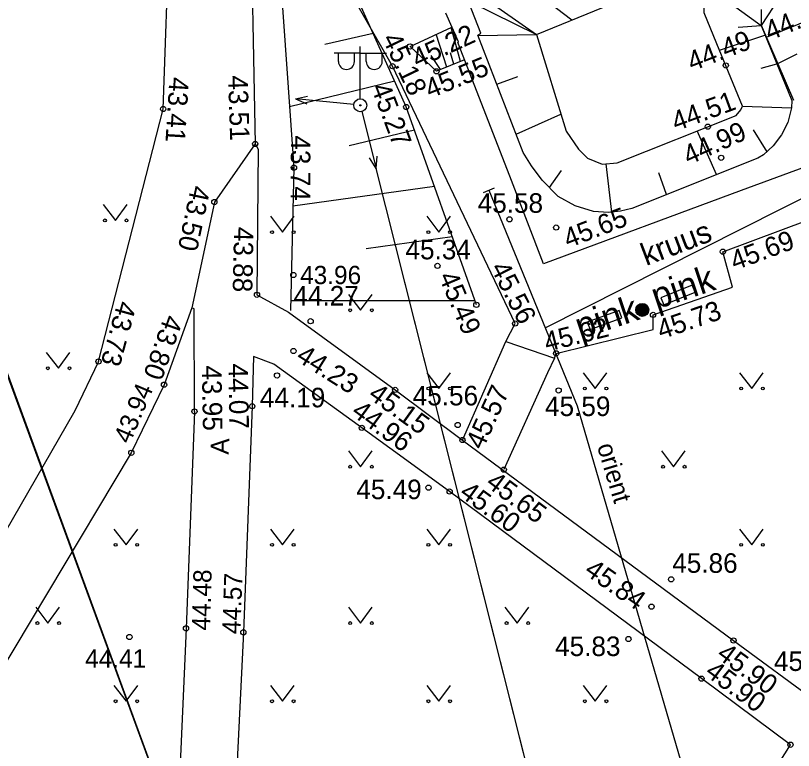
# Model space of a CAD drawing. Extents: x 641898 to 642152, y 6456148 to 6456452.
# Drawn here: x 641983.76 to 642013.6, y 6456262.11 to 6456290.31 of the extents above; entities that cross this region are included whole.
import ezdxf

# ---------------------------------------------------------------- set-up
doc = ezdxf.new("R2010")
doc.units = 0
for name, color, linetype in [('ABIJOONIS', 7, 'Continuous'), ('HALJASTUS', 7, 'Continuous'), ('HOONE', 7, 'Continuous'), ('KORGUS', 7, 'Continuous'), ('KTRASS', 7, 'Continuous'), ('MPOHULIIN', 7, 'Continuous'), ('PIIR', 7, 'Continuous'), ('POST', 7, 'Continuous'), ('RAJATIS', 7, 'Continuous'), ('RELJEEF', 7, 'Continuous'), ('TEE', 7, 'Continuous'), ('VTRASS', 7, 'Continuous')]:
    doc.layers.add(name, color=color, linetype=linetype)

msp = doc.modelspace()

# ---------------------------------------------------------------- linework, layer by layer
at = {"layer": 'HALJASTUS'}
for p, q in [((641987.128, 6456283.056), (641987.591, 6456282.45)), ((641987.591, 6456282.45), (641988.037, 6456283.056)), ((641993.537, 6456282.607), (641994, 6456282)), ((641994, 6456282), (641994.446, 6456282.607)), ((641999.537, 6456282.607), (642000, 6456282)), ((641999.537, 6456282.607), (642000, 6456282)), ((642000, 6456282), (642000.446, 6456282.607)), ((642000, 6456282), (642000.446, 6456282.607)), ((641996.537, 6456279.607), (641997, 6456279)), ((641997, 6456279), (641997.446, 6456279.607)), ((641984.939, 6456277.383), (641985.402, 6456276.776)), ((641985.402, 6456276.776), (641985.848, 6456277.383)), ((641999.537, 6456276.607), (642000, 6456276)), ((641999.537, 6456276.607), (642000, 6456276)), ((641999.537, 6456276.607), (642000, 6456276)), ((642000, 6456276), (642000.446, 6456276.607)), ((642000, 6456276), (642000.446, 6456276.607)), ((642000, 6456276), (642000.446, 6456276.607)), ((642005.537, 6456276.607), (642006, 6456276)), ((642006, 6456276), (642006.446, 6456276.607)), ((642011.537, 6456276.607), (642012, 6456276)), ((642012, 6456276), (642012.446, 6456276.607)), ((641996.537, 6456273.607), (641997, 6456273)), ((641997, 6456273), (641997.446, 6456273.607)), ((642008.537, 6456273.607), (642009, 6456273)), ((642009, 6456273), (642009.446, 6456273.607)), ((641987.537, 6456270.607), (641988, 6456270)), ((641988, 6456270), (641988.446, 6456270.607)), ((641993.537, 6456270.607), (641994, 6456270)), ((641994, 6456270), (641994.446, 6456270.607)), ((641999.537, 6456270.607), (642000, 6456270)), ((641999.537, 6456270.607), (642000, 6456270)), ((641999.537, 6456270.607), (642000, 6456270)), ((642000, 6456270), (642000.446, 6456270.607)), ((642000, 6456270), (642000.446, 6456270.607)), ((642000, 6456270), (642000.446, 6456270.607)), ((642011.537, 6456270.607), (642012, 6456270)), ((642012, 6456270), (642012.446, 6456270.607)), ((641984.537, 6456267.607), (641985, 6456267)), ((641985, 6456267), (641985.446, 6456267.607)), ((641996.537, 6456267.607), (641997, 6456267)), ((641997, 6456267), (641997.446, 6456267.607)), ((642002.537, 6456267.607), (642003, 6456267)), ((642003, 6456267), (642003.446, 6456267.607)), ((641987.537, 6456264.607), (641988, 6456264)), ((641988, 6456264), (641988.446, 6456264.607)), ((641993.537, 6456264.607), (641994, 6456264)), ((641994, 6456264), (641994.446, 6456264.607)), ((641999.537, 6456264.607), (642000, 6456264)), ((641999.537, 6456264.607), (642000, 6456264)), ((641999.537, 6456264.607), (642000, 6456264)), ((642000, 6456264), (642000.446, 6456264.607)), ((642000, 6456264), (642000.446, 6456264.607)), ((642000, 6456264), (642000.446, 6456264.607)), ((642005.537, 6456264.607), (642006, 6456264)), ((642006, 6456264), (642006.446, 6456264.607))]:
    msp.add_line(p, q, dxfattribs=at)
for centre in [(641987.19, 6456282.45), (641988.019, 6456282.45), (641993.599, 6456282), (641994.428, 6456282), (641999.599, 6456282), (641999.599, 6456282), (642000.428, 6456282), (642000.428, 6456282), (641996.599, 6456279), (641997.428, 6456279), (641985.001, 6456276.776), (641985.83, 6456276.776), (641999.599, 6456276), (641999.599, 6456276), (641999.599, 6456276), (642000.428, 6456276), (642000.428, 6456276), (642000.428, 6456276), (642005.599, 6456276), (642006.428, 6456276), (642011.599, 6456276), (642012.428, 6456276), (641996.599, 6456273), (641997.428, 6456273), (642008.599, 6456273), (642009.428, 6456273), (641987.599, 6456270), (641988.428, 6456270), (641993.599, 6456270), (641994.428, 6456270), (641999.599, 6456270), (641999.599, 6456270), (641999.599, 6456270), (642000.428, 6456270), (642000.428, 6456270), (642000.428, 6456270), (642011.599, 6456270), (642012.428, 6456270), (641984.599, 6456267), (641985.428, 6456267), (641996.599, 6456267), (641997.428, 6456267), (642002.599, 6456267), (642003.428, 6456267), (641987.599, 6456264), (641988.428, 6456264), (641993.599, 6456264), (641994.428, 6456264), (641999.599, 6456264), (641999.599, 6456264), (641999.599, 6456264), (642000.428, 6456264), (642000.428, 6456264), (642000.428, 6456264), (642005.599, 6456264), (642006.428, 6456264)]:
    msp.add_circle(centre, 0.055, dxfattribs=at)
at = {"layer": 'HOONE'}
for p, q in [((642001.609, 6456289.63), (642001.148, 6456290.81)), ((642001.223, 6456290.82), (642003.743, 6456289.588)), ((642000.751, 6456289.298), (642000.266, 6456290.404)), ((642013.613, 6456287.048), (642012.376, 6456289.932)), ((642000.734, 6456289.272), (642000.751, 6456289.298)), ((642002.723, 6456284.143), (642000.734, 6456289.272)), ((642013.542, 6456287.049), (642013.533, 6456286.765)), ((642013.533, 6456286.765), (642013.386, 6456286.202)), ((642013.386, 6456286.202), (642013.147, 6456285.729)), ((642017.092, 6456285.622), (642011.603, 6456283.602)), ((642013.147, 6456285.729), (642012.83, 6456285.305)), ((642012.83, 6456285.305), (642012.457, 6456284.961)), ((642003.549, 6456284.54), (642003.236, 6456285.056)), ((642012.457, 6456284.961), (642012.231, 6456284.837)), ((642012.231, 6456284.837), (642007.403, 6456282.912)), ((642003.964, 6456283.994), (642003.549, 6456284.54)), ((642004.016, 6456280.782), (642002.723, 6456284.143)), ((642004.571, 6456283.364), (642003.964, 6456283.994)), ((642011.603, 6456283.602), (642004.016, 6456280.782)), ((642005.229, 6456283.003), (642004.571, 6456283.364)), ((642005.928, 6456282.793), (642005.229, 6456283.003)), ((642006.509, 6456282.747), (642005.928, 6456282.793)), ((642006.963, 6456282.804), (642006.509, 6456282.747)), ((642007.403, 6456282.912), (642006.963, 6456282.804))]:
    msp.add_line(p, q, dxfattribs=at)
for points in [[(642012.376, 6456289.932), (642012.359, 6456289.926), (642013.542, 6456287.049)], [(642003.236, 6456285.056), (642001.496, 6456289.554), (642001.609, 6456289.63)]]:
    msp.add_lwpolyline(points, dxfattribs=at)
at = {"layer": 'KORGUS'}
for centre in [(641998.893, 6456289.124), (641998.893, 6456289.124), (641998.222, 6456288.364), (641998.222, 6456288.364), (642011.008, 6456288.396), (641999.907, 6456288.171), (641999.907, 6456288.171), (641989.427, 6456286.724), (641989.427, 6456286.724), (641998.749, 6456286.803), (641998.749, 6456286.803), (642010.316, 6456286.046), (641992.954, 6456285.383), (641992.954, 6456285.383), (642010.83, 6456284.851), (641994.44, 6456284.475), (641994.44, 6456284.475), (641991.388, 6456283.155), (641991.388, 6456283.155), (642002.709, 6456282.492), (642004.502, 6456282.177), (642010.897, 6456281.25), (641999.945, 6456280.706), (641999.945, 6456280.706), (641994.417, 6456280.355), (641993.021, 6456279.597), (641993.021, 6456279.597), (642001.44, 6456279.21), (642008.217, 6456278.825), (641995.08, 6456278.582), (641995.08, 6456278.582), (642002.924, 6456278.491), (641994.42, 6456277.439), (641994.42, 6456277.439), (642004.498, 6456277.348), (641986.946, 6456277.036), (641986.946, 6456277.036), (641993.791, 6456276.501), (641993.791, 6456276.501), (641989.458, 6456276.146), (641989.458, 6456276.146), (641998.321, 6456275.946), (641998.321, 6456275.946), (642004.594, 6456275.926), (641992.841, 6456275.32), (641992.841, 6456275.32), (641990.622, 6456275.119), (641990.622, 6456275.119), (641997.047, 6456274.49), (641997.047, 6456274.49), (642000.723, 6456274.6), (642000.905, 6456274.022), (641988.202, 6456273.534), (642002.489, 6456272.888), (641999.606, 6456272.195), (641999.606, 6456272.195), (642000.413, 6456272.045), (642008.911, 6456268.678), (642008.157, 6456267.631), (641990.301, 6456266.797), (641992.5, 6456266.646), (641988.128, 6456266.465), (642007.274, 6456266.387), (642011.303, 6456266.331), (642010.074, 6456264.869), (642013.488, 6456262.332)]:
    msp.add_circle(centre, 0.1, dxfattribs=at)
at = {"layer": 'MPOHULIIN'}
for p, q in [((641994.499, 6456287.114), (641994.963, 6456287.217)), ((641994.499, 6456287.114), (641994.963, 6456287.217)), ((641994.499, 6456287.114), (641994.933, 6456286.92)), ((641996.738, 6456286.892), (641994.499, 6456287.114)), ((641994.499, 6456287.114), (641994.933, 6456286.92)), ((641996.738, 6456286.892), (641994.499, 6456287.114)), ((641996.987, 6456286.867), (641996.987, 6456286.867)), ((641996.987, 6456286.867), (641996.987, 6456286.867)), ((641996.987, 6456286.867), (641996.987, 6456286.867)), ((641997.048, 6456286.625), (641997.598, 6456284.443)), ((641997.598, 6456284.443), (641997.633, 6456284.917)), ((641997.598, 6456284.443), (641997.344, 6456284.845))]:
    msp.add_line(p, q, dxfattribs=at)
for points in [[(642011.159, 6456230.641), (641997.598, 6456284.443)], [(642008.901, 6456239.598), (641997.598, 6456284.443)]]:
    msp.add_lwpolyline(points, dxfattribs=at)
at = {"layer": 'PIIR'}
for points in [[(642014.69, 6456191.4), (642003.15, 6456222.86), (642014.95, 6456227.2), (642010.34, 6456240.03), (641998.53, 6456235.47), (641979.16, 6456288.16), (641973.04, 6456305.27), (641972.939, 6456306.669)], [(641958.147, 6456280.869), (641979.18, 6456288.19), (641998.52, 6456235.45), (642003.16, 6456222.82), (642014.688, 6456191.399)]]:
    msp.add_lwpolyline(points, dxfattribs=at)
at = {"layer": 'POST'}
for p, q in [((641996.987, 6456287.117), (641996.987, 6456289.117)), ((641996.987, 6456288.867), (641995.987, 6456288.867)), ((641996.148, 6456288.546), (641996.148, 6456288.867)), ((641996.76, 6456288.546), (641996.76, 6456288.867)), ((641996.987, 6456288.867), (641997.987, 6456288.867)), ((641997.214, 6456288.546), (641997.214, 6456288.867)), ((641997.826, 6456288.546), (641997.826, 6456288.867)), ((641996.987, 6456286.867), (641996.987, 6456286.867))]:
    msp.add_line(p, q, dxfattribs=at)
for radius in [0.25, 0.25, 0.0234, 0.0234]:
    msp.add_circle((641996.987, 6456286.867), radius, dxfattribs=at)
for centre in [(641996.454, 6456288.546), (641997.52, 6456288.546)]:
    msp.add_arc(centre, 0.306, 180, 0, dxfattribs=at)
at = {"layer": 'RAJATIS'}
for points in [[(642009.829, 6456279.693), (642009.716, 6456279.971), (642008.511, 6456279.482), (642008.624, 6456279.204), (642009.829, 6456279.693)], [(642007.022, 6456278.707), (642006.919, 6456278.989), (642005.695, 6456278.542), (642005.798, 6456278.26), (642007.022, 6456278.707)]]:
    msp.add_lwpolyline(points, dxfattribs=at)
for radius in [0.25, 0.225, 0.2, 0.175, 0.15, 0.125, 0.1, 0.075, 0.05, 0.025]:
    msp.add_circle((642007.805, 6456279.017), radius, dxfattribs=at)
at = {"layer": 'RELJEEF'}
for p, q in [((642003.15, 6456291.645), (642005.103, 6456290.14)), ((642012.376, 6456289.932), (642013.449, 6456291.573)), ((642010.641, 6456291.181), (642012.359, 6456289.926)), ((642001.667, 6456291.041), (642003.743, 6456289.588)), ((642012.376, 6456289.932), (642012.374, 6456290.54)), ((642012.567, 6456289.486), (642014.163, 6456290.129)), ((642000.832, 6456288.549), (642000.474, 6456289.855)), ((642011.478, 6456289.862), (642012.359, 6456289.926)), ((641997.482, 6456289.623), (641995.624, 6456289.195)), ((641997.482, 6456289.623), (641995.624, 6456289.195)), ((642000.301, 6456288.332), (641999.902, 6456289.591)), ((642000.301, 6456288.332), (641999.902, 6456289.591)), ((642001.499, 6456289.546), (642003.743, 6456289.588)), ((642010.768, 6456288.976), (642012.511, 6456289.557)), ((641999.907, 6456288.171), (641998.893, 6456289.124)), ((641999.907, 6456288.171), (641998.893, 6456289.124)), ((642000.064, 6456288.235), (641999.704, 6456288.773)), ((642000.064, 6456288.235), (641999.704, 6456288.773)), ((642000.569, 6456288.441), (642000.449, 6456288.876)), ((642013.003, 6456288.47), (642013.742, 6456288.842)), ((642012.362, 6456288.286), (642012.965, 6456288.451)), ((642002.221, 6456287.68), (642003.03, 6456287.973)), ((641998.305, 6456287.792), (641994.273, 6456286.805)), ((641998.305, 6456287.792), (641994.273, 6456286.805)), ((642011.651, 6456286.831), (642013.533, 6456286.765)), ((642002.965, 6456285.758), (642004.684, 6456286.526)), ((641999.063, 6456285.918), (641996.555, 6456285.305)), ((641999.063, 6456285.918), (641996.555, 6456285.305)), ((642010.65, 6456284.207), (642009.907, 6456285.883)), ((642012.594, 6456285.087), (642012.07, 6456285.921)), ((642006.639, 6456282.763), (642006.416, 6456284.619)), ((642004.242, 6456283.706), (642004.701, 6456284.365)), ((642008.731, 6456283.442), (642008.434, 6456284.276)), ((641999.832, 6456283.748), (641994.404, 6456282.99)), ((641999.832, 6456283.748), (641994.404, 6456282.99)), ((642000.514, 6456281.823), (641997.207, 6456281.362)), ((642000.514, 6456281.823), (641997.207, 6456281.362)), ((642001.385, 6456279.366), (641994.316, 6456279.366)), ((642001.385, 6456279.366), (641994.316, 6456279.366))]:
    msp.add_line(p, q, dxfattribs=at)
for points in [[(641997.267, 6456298.354), (641996.049, 6456297.975), (641994.694, 6456297.51), (641993.634, 6456296.575), (641993.663, 6456295.32), (641994.44, 6456284.475), (641994.307, 6456278.989)], [(641997.267, 6456298.354), (641996.049, 6456297.975), (641994.694, 6456297.51), (641993.634, 6456296.575), (641993.663, 6456295.32), (641994.44, 6456284.475), (641994.307, 6456278.989)], [(642001.44, 6456279.21), (641998.749, 6456286.803), (641995.931, 6456293.073), (641995.781, 6456294.721), (641996.269, 6456295.781), (641997.81, 6456296.846)], [(642001.44, 6456279.21), (641998.749, 6456286.803), (641995.931, 6456293.073), (641995.781, 6456294.721), (641996.269, 6456295.781), (641997.81, 6456296.846)], [(642010.665, 6456289.229), (642010.182, 6456290.414), (642010.182, 6456290.93), (642010.928, 6456291.338), (642011.78, 6456291.587), (642012.828, 6456291.889), (642013.325, 6456291.693), (642013.786, 6456291.249), (642013.956, 6456290.61), (642015.048, 6456288.065), (642015.234, 6456288.018), (642015.463, 6456288.014), (642015.652, 6456288.047), (642020.813, 6456290.125), (642020.984, 6456290.211), (642021.07, 6456290.299), (642021.246, 6456290.551), (642021.313, 6456290.715), (642021.345, 6456290.971), (642021.335, 6456291.04), (642019.823, 6456294.569)], [(642003.743, 6456289.588), (642006.315, 6456290.631)], [(641998.893, 6456289.124), (642000.501, 6456289.868)], [(641998.893, 6456289.124), (642000.501, 6456289.868)], [(642003.743, 6456289.588), (642004.886, 6456285.868), (642005.358, 6456285.188), (642005.697, 6456284.836), (642006.268, 6456284.604), (642006.843, 6456284.661), (642011.399, 6456286.478), (642011.584, 6456286.698), (642011.651, 6456286.831), (642010.665, 6456289.229)], [(642000.989, 6456288.613), (641999.907, 6456288.171)], [(642000.989, 6456288.613), (641999.907, 6456288.171)]]:
    msp.add_lwpolyline(points, dxfattribs=at)
at = {"layer": 'TEE'}
for points in [[(641986.946, 6456277.036), (641989.427, 6456286.724), (641989.664, 6456293.64), (641987.664, 6456302.862), (641986.794, 6456304.538), (641986.059, 6456305.5)], [(641986.946, 6456277.036), (641989.427, 6456286.724), (641989.664, 6456293.64), (641987.664, 6456302.862), (641986.794, 6456304.538), (641986.059, 6456305.5)], [(642002.573, 6456277.8), (642002.924, 6456278.491), (641998.222, 6456288.364), (641993.77, 6456296.153), (641993.297, 6456296.118), (641992.761, 6456295.276), (641992.954, 6456285.383), (641991.388, 6456283.155), (641990.522, 6456279.097), (641989.458, 6456276.146)], [(642002.573, 6456277.8), (642002.924, 6456278.491), (641998.222, 6456288.364), (641993.77, 6456296.153), (641993.297, 6456296.118), (641992.761, 6456295.276), (641992.954, 6456285.383), (641991.388, 6456283.155), (641990.522, 6456279.097), (641989.458, 6456276.146)], [(641993.021, 6456279.597), (641994.231, 6456278.932), (641998.321, 6456275.946), (642000.905, 6456274.022), (642011.303, 6456266.331), (642014.536, 6456263.956), (642017, 6456267.884), (642020.354, 6456273.205), (642025.815, 6456281.877), (642028.686, 6456285.827), (642026.805, 6456287.022), (642027.951, 6456288.624), (642029.834, 6456287.413), (642035.159, 6456294.737)], [(641993.021, 6456279.597), (641994.231, 6456278.932), (641998.321, 6456275.946), (642000.905, 6456274.022), (642011.303, 6456266.331), (642014.536, 6456263.956), (642017, 6456267.884), (642020.354, 6456273.205), (642025.815, 6456281.877), (642028.686, 6456285.827), (642026.805, 6456287.022), (642027.951, 6456288.624), (642029.834, 6456287.413), (642035.159, 6456294.737)], [(642004.433, 6456277.167), (642004.498, 6456277.348), (642008.223, 6456278.259), (642008.217, 6456278.825), (642011.263, 6456279.893), (642010.897, 6456281.25), (642017.574, 6456283.737), (642023.374, 6456285.87), (642026.151, 6456287.341), (642026.805, 6456287.022)], [(641992.954, 6456285.383), (641993.074, 6456285.185), (641993.021, 6456279.597)], [(641992.954, 6456285.383), (641993.074, 6456285.185), (641993.021, 6456279.597)], [(641990.622, 6456275.119), (641990.615, 6456279.051), (641990.522, 6456279.097)], [(641990.622, 6456275.119), (641990.615, 6456279.051), (641990.522, 6456279.097)], [(642000.905, 6456274.022), (642002.567, 6456277.805), (642004.433, 6456277.167), (642004.163, 6456276.607), (642002.489, 6456272.888)], [(641992.887, 6456277.222), (641992.841, 6456275.32)], [(641992.887, 6456277.222), (641992.841, 6456275.32)], [(642006.977, 6456251.981), (642013.488, 6456262.332), (642010.074, 6456264.869), (642000.413, 6456272.045), (641997.047, 6456274.49), (641993.675, 6456276.936), (641992.887, 6456277.222)], [(642006.977, 6456251.981), (642013.488, 6456262.332), (642010.074, 6456264.869), (642000.413, 6456272.045), (641997.047, 6456274.49), (641993.675, 6456276.936), (641992.887, 6456277.222)], [(641986.946, 6456277.036), (641986.036, 6456275.148), (641979.743, 6456264.224), (641971.773, 6456253.777), (641966.237, 6456246.936), (641957.564, 6456237.875), (641952.567, 6456231.389)], [(641989.458, 6456276.146), (641988.202, 6456273.534), (641981.762, 6456262.784), (641974.189, 6456252.256), (641968.765, 6456245.184), (641959.386, 6456235.801), (641954.119, 6456229.205)], [(641992.841, 6456275.32), (641992.5, 6456266.646), (641991.684, 6456249.955), (641990.981, 6456232.74), (641991.015, 6456226.699)], [(641990.622, 6456275.119), (641990.301, 6456266.797), (641989.561, 6456250.037), (641989.065, 6456232.816), (641988.553, 6456220.807), (641988.205, 6456216.977), (641987.707, 6456217.18)]]:
    msp.add_lwpolyline(points, dxfattribs=at)
at = {"layer": 'VTRASS'}
msp.add_line((642001.712, 6456283.524), (642002.133, 6456283.701), dxfattribs=at)
for points in [[(642004.081, 6456278.326), (642014.649, 6456283.66), (642016.703, 6456284.789)], [(642001.923, 6456283.612), (642005.3, 6456275.34), (642019.82, 6456225.53)]]:
    msp.add_lwpolyline(points, dxfattribs=at)

# ---------------------------------------------------------------- texts
at = {"layer": 'ABIJOONIS'}
for p in [(642008.348, 6456279.029), (642005.426, 6456277.882)]:
    msp.add_text('pink', height=1, rotation=18.4441, dxfattribs=at).set_placement(p)
at = {"layer": 'KORGUS'}
for s, height, rotation, p in [('44.49', 0.75, 22.0778, (642012.686, 6456289.337)), ('45.22', 0.75, 24.5311, (641999.179, 6456288.281)), ('45.22', 0.75, 24.5311, (641999.179, 6456288.281)), ('44.49', 0.75, 21.0799, (642009.709, 6456288.163)), ('45.18', 0.75, 295.7243, (641997.808, 6456289.427)), ('45.18', 0.75, 295.7243, (641997.808, 6456289.427)), ('45.55', 0.75, 22.1461, (641999.658, 6456287.118)), ('45.55', 0.75, 22.1461, (641999.658, 6456287.118)), ('43.41', 0.75, 266.5089, (641989.665, 6456287.966)), ('43.41', 0.75, 266.5089, (641989.665, 6456287.966)), ('43.51', 0.75, 271.8741, (641991.912, 6456288.006)), ('43.51', 0.75, 271.8741, (641991.912, 6456288.006)), ('45.27', 0.75, 290.6205, (641997.389, 6456287.553)), ('45.27', 0.75, 290.6205, (641997.389, 6456287.553)), ('44.51', 0.75, 20.1496, (642009.096, 6456285.865)), ('44.99', 0.75, 24.2862, (642009.58, 6456284.561)), ('43.74', 0.75, 269.8236, (641994.324, 6456285.713)), ('43.74', 0.75, 269.8236, (641994.324, 6456285.713)), ('43.50', 0.75, 257.9372, (641990.506, 6456283.826)), ('43.50', 0.75, 257.9372, (641990.506, 6456283.826)), ('45.65', 0.75, 21.1026, (642004.958, 6456281.375)), ('43.88', 0.75, 268.751, (641992.146, 6456282.21)), ('43.88', 0.75, 268.751, (641992.146, 6456282.21)), ('45.69', 0.75, 20.2052, (642011.349, 6456280.521)), ('45.56', 0.75, 296.9403, (642001.965, 6456280.638)), ('45.49', 0.75, 292.9378, (641999.977, 6456280.303)), ('45.49', 0.75, 292.9378, (641999.977, 6456280.303)), ('43.73', 0.75, 254.6127, (641987.691, 6456279.401)), ('43.73', 0.75, 254.6127, (641987.691, 6456279.401)), ('45.73', 0.75, 18.7677, (642008.525, 6456277.876)), ('43.80', 0.75, 250.3988, (641989.494, 6456278.875)), ('43.80', 0.75, 250.3988, (641989.494, 6456278.875)), ('45.62', 0.75, 14.0269, (642004.142, 6456277.406)), ('44.23', 0.75, 327.9395, (641994.476, 6456277.095)), ('44.23', 0.75, 327.9395, (641994.476, 6456277.095)), ('43.95', 0.75, 270.9204, (641990.91, 6456276.879)), ('43.95', 0.75, 270.9204, (641990.91, 6456276.879)), ('44.07', 0.75, 270.8978, (641991.927, 6456276.955)), ('44.07', 0.75, 270.8978, (641991.927, 6456276.955)), (' 43.94', 0.7, 67.0478, (641988.041, 6456273.602)), ('45.15', 0.75, 324.4296, (641997.245, 6456275.657)), ('45.15', 0.75, 324.4296, (641997.245, 6456275.657)), ('45.57', 0.75, 65.4578, (642001.68, 6456273.612)), ('44.96', 0.75, 323.9185, (641996.6, 6456275.006)), ('44.96', 0.75, 323.9185, (641996.6, 6456275.006)), ('45.65', 0.75, 323.1855, (642001.756, 6456272.284)), ('45.60', 0.75, 323.9869, (642000.744, 6456271.894)), ('45.84', 0.75, 324.8422, (642005.537, 6456268.906)), (' 44.48', 0.7, 88.4311, (641991.216, 6456266.448)), (' 44.57', 0.7, 87.8553, (641992.373, 6456266.306)), ('45.90', 0.75, 323.7142, (642010.613, 6456265.699)), ('45.90', 0.75, 323.4347, (642010.165, 6456265.022))]:
    msp.add_text(s, height=height, rotation=rotation, dxfattribs=at).set_placement(p)
for s, height, p in [('45.58', 0.75, (642001.488, 6456282.742)), ('45.34', 0.75, (641998.719, 6456280.956)), ('45.34', 0.75, (641998.719, 6456280.956)), (' 43.96', 0.7, (641994.417, 6456280.005)), ('44.27', 0.75, (641994.419, 6456279.184)), ('44.27', 0.75, (641994.419, 6456279.184)), ('44.19', 0.75, (641993.134, 6456275.278)), ('44.19', 0.75, (641993.134, 6456275.278)), ('45.56', 0.75, (641998.995, 6456275.352)), ('45.56', 0.75, (641998.995, 6456275.352)), ('45.59', 0.75, (642004.072, 6456274.943)), ('45.49', 0.75, (641996.833, 6456271.754)), ('45.49', 0.75, (641996.833, 6456271.754)), ('45.86', 0.75, (642008.953, 6456268.928)), ('45.83', 0.75, (642004.458, 6456265.734)), (' 44.41', 0.7, (641986.169, 6456265.286)), ('45.84', 0.75, (642012.855, 6456265.163))]:
    msp.add_text(s, height=height, dxfattribs=at).set_placement(p)
at = {"layer": 'KTRASS'}
msp.add_text('orient', height=0.7, rotation=286.7597, dxfattribs=at).set_placement((642006.061, 6456273.793))
at = {"layer": 'TEE'}
for s, height, rotation, p in [('kruus', 0.85, 20.8437, (642007.949, 6456280.698)), ('A', 0.7, 88.0386, (641991.939, 6456273.457))]:
    msp.add_text(s, height=height, rotation=rotation, dxfattribs=at).set_placement(p)

doc.saveas('drawing.dxf')
